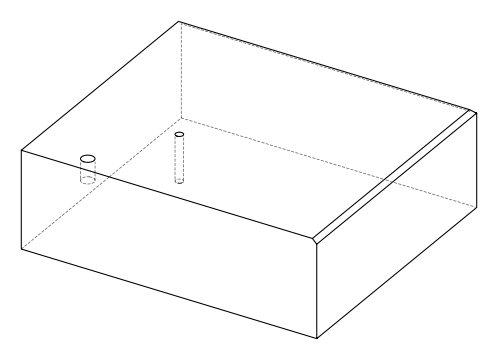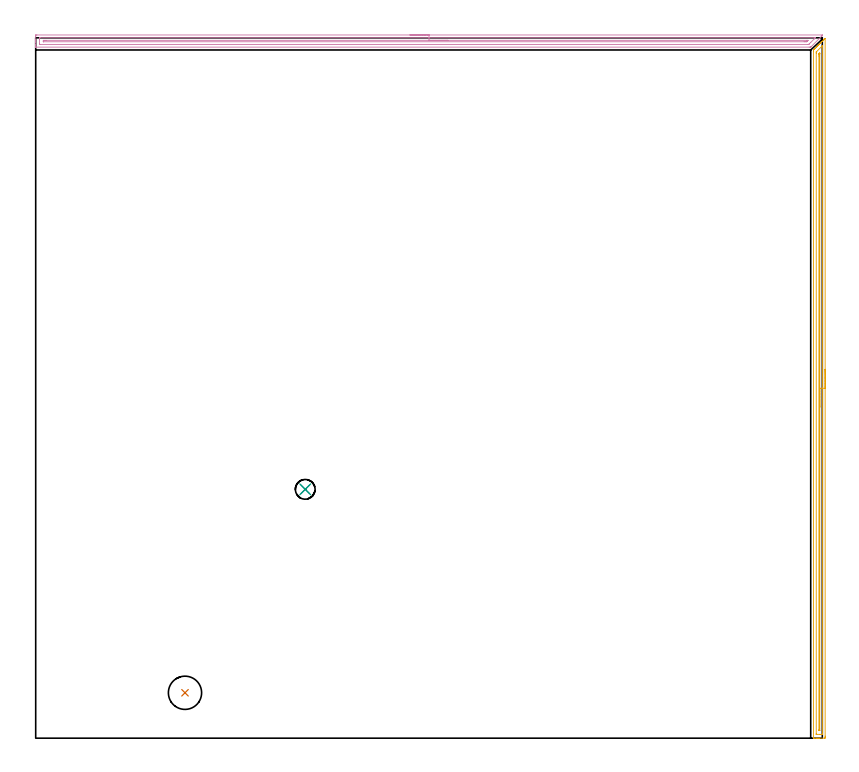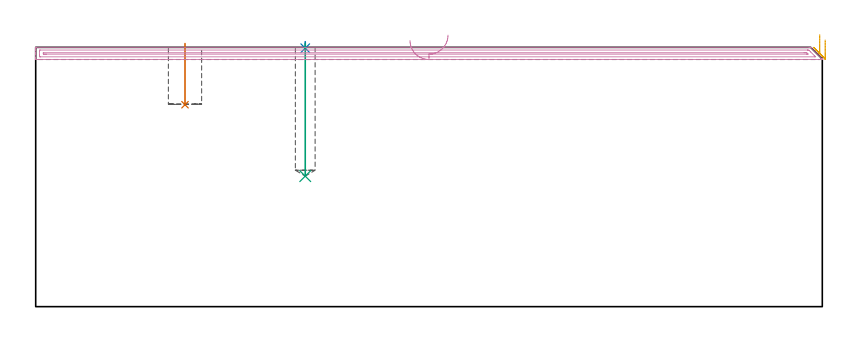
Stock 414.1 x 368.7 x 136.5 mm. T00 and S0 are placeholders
(PLAN: 5 operations, 3 tool changes, 19.4 min)
(1 INDEXABLE_INSERT_DRILL_BLIND_HOLE_FROM_SOLID | STEP1POCKET | NXT0302_006 | 0.13 min | 7201 mm3)
(2 SPOT_DRILL | STEP1POCKET_1 | NXT0321_9005460120000 | 0.03 min | 1 mm3)
(3 DRILL_BLIND_HOLE_INTO_CENTER | STEP1POCKET_1 | UGT0301_217 | 0.28 min | 5555 mm3)
(4 AREA_MILL | FG_CHAMFER_SURFACE | UGT0205_001 | 10.04 min | 8483 mm3)
(5 AREA_MILL_1 | FG_CHAMFER_SURFACE_1 | UGT0205_001 | 8.93 min | 6779 mm3)
(TOOL NXT0302_006 | Index. Insert Drill 17.5mm [880-D1750L25-05] | D17.5 PA176 FL88 Z2)
(TOOL NXT0321_9005460120000 | NC Spot Drill, 142deg, 12mm, Carbide, Uncoated | D12 PA142 FL30 Z2)
(TOOL UGT0301_217 | Twist Drill 10.4 mm | D10.4 PA118 FL82 Z2)
(TOOL UGT0205_001 | Chamfer Mill 20 x 3 x 45 deg. | D20 FL50 Z2)
(OP 1 INDEXABLE_INSERT_DRILL_BLIND_HOLE_FROM_SOLID)
G17 G21 G94 G90
T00 M6
G54
G17 G0 G90 X78.6 Y23.9 S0 M3
G43 Z146.5 H1
G94 G81 G98 Z106.3 F250. R138.5
G80
M5
M2
(OP 2 SPOT_DRILL)
G17 G21 G94 G90
T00 M6
G54
G17 G0 G90 X141.9 Y131. S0 M3
G43 Z146.5 H0
G94 G81 G98 Z136.052 F250. R139.5
G80
M5
M2
(OP 3 DRILL_BLIND_HOLE_INTO_CENTER)
G17 G21 G94 G90
T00 M6
G54
G17 G0 G90 X141.9 Y131. S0 M3
G43 Z146.5 H0
G94 G81 G98 Z68.7 F250. R138.5
G80
M5
M2
(OP 4 AREA_MILL)
G17 G21 G94 G90
T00 M6
G54
G17 G0 G90 X197.05 Y370.2 S1061 M3
G43 Z146.5 H0
Z140.1
G94 G1 X197.088 Z139.228 F250.
X197.202 Z138.363
X197.391 Z137.512
X197.653 Z136.68
X197.987 Z135.874
X198.39 Z135.1
X198.858 Z134.364
X199.39 Z133.672
X199.979 Z133.029
X200.622 Z132.44
X201.314 Z131.908
X202.05 Z131.44
X202.824 Z131.037
X203.63 Z130.703
X204.462 Z130.441
X205.313 Z130.252
X206.178 Z130.138
X207.05 Z130.1
X414.06
X414.1 Y370.198 Z130.098
X414.099 Y370.008 Z130.284
X414.09 Y369.899 Z130.393
X413.987 Y369.785 Z130.511
X413.946 Y369.745 Z130.553
X413.931 Y369.731 Z130.568
X408.116 Y363.916 Z136.384
X408.089 Y363.891 Z136.409
X407.995 Y363.805 Z136.491
X407.223 Y363.8 Z136.5
X0.175
X0.01 Y363.803 Z136.488
X0.007 Y363.835 Z136.456
X0. Y364.221 Z136.079
Y364.529 Z135.77
Y365.225 Z135.07
Y366.46 Z133.837
Y366.997 Z133.297
Y367.618 Z132.678
Y369.393 Z130.904
X0.002 Y369.663 Z130.634
X0.008 Y370.191 Z130.105
X0.087 Y370.194 Z130.103
X0.622 Y370.2 Z130.1
X207.05
Y368.786 Z131.514
X409.904
X410.513 Y368.775 Z131.525
X410.214 Y368.467 Z131.833
X409.904 Y368.153 Z132.147
X407.989 Y366.239 Z134.061
X407.223 Y365.472 Z134.828
X407.097 Y365.35 Z134.95
X406.963 Y365.225 Z135.075
X406.34 Y365.214 Z135.086
X406.329
X2.409
X2.01 Y365.225 Z135.075
X2.001 Y365.63 Z134.67
X2. Y367.888 Z132.412
X2.001 Y368.293 Z132.007
X2.01 Y368.775 Z131.525
X2.399 Y368.786 Z131.514
X2.409
X207.05
Y367.372 Z132.928
X405.955 Y367.371 Z132.929
X406.185
X406.329 Y367.369 Z132.931
X406.626 Y367.365 Z132.935
X406.461 Y367.172 Z133.128
X406.329 Y367.029 Z133.271
X406.315 Y367.014 Z133.286
X405.926 Y366.637 Z133.663
X405.804 Y366.634 Z133.666
X405.435 Y366.631 Z133.669
X404.916 Y366.629 Z133.671
X404.542 Y366.628 Z133.672
X4.196 Y366.629 Z133.671
X4.072 Y366.631 Z133.669
X4.027 Y366.633 Z133.667
X4.01 Y366.635 Z133.665
X4.008 Y366.675 Z133.625
X4.003 Y366.805 Z133.495
Y367. Z133.3
X4.006 Y367.189 Z133.111
X4.019 Y367.365 Z132.935
X4.196 Y367.367 Z132.933
X4.717 Y367.37 Z132.93
X5.09 Y367.371 Z132.929
X5.61 Y367.372 Z132.928
X207.05
X207.922 Z132.966
X208.786 Z133.08
X209.638 Z133.269
X210.47 Z133.531
X211.276 Z133.865
X212.05 Z134.268
X212.786 Z134.737
X213.478 Z135.268
X214.121 Z135.857
X214.71 Z136.501
X215.241 Z137.193
X215.71 Z137.928
X216.113 Z138.702
X216.447 Z139.508
X216.709 Z140.34
X216.898 Z141.192
X217.012 Z142.057
X217.05 Z142.928
G0 Z146.5
M5
M2
(OP 5 AREA_MILL_1)
G17 G21 G94 G90
T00 M6
G54
G17 G0 G90 X415.6 Y194.2 S1061 M3
G43 Z146.5 H0
Z140.4
G94 G1 Y194.162 Z139.528 F250.
Y194.048 Z138.663
Y193.859 Z137.812
Y193.597 Z136.98
Y193.263 Z136.174
Y192.86 Z135.4
Y192.392 Z134.664
Y191.86 Z133.972
Y191.271 Z133.329
Y190.628 Z132.739
Y189.936 Z132.208
Y189.2 Z131.74
Y188.426 Z131.337
Y187.62 Z131.003
Y186.788 Z130.741
Y185.936 Z130.552
Y185.072 Z130.438
Y184.2 Z130.4
Y1.091
X415.599 Y0.618 Z130.401
X415.596 Y0.202 Z130.402
X415.592 Y0.01 Z130.405
X415.186 Y0. Z130.81
X412.55 Z133.444
X412.008 Z133.989
X411.671 Z134.325
X411.129 Z134.867
X410.792 Z135.202
X409.816 Z136.183
X409.506 Y0.01 Z136.493
X409.5 Y0.171 Z136.5
Y361.528
X409.505 Y362.302 Z136.491
X409.622 Y362.422 Z136.375
X409.914 Y362.716 Z136.081
X410.068 Y362.869 Z135.93
X410.197 Y362.998 Z135.8
X410.353 Y363.156 Z135.642
X410.856 Y363.656 Z135.144
X411.11 Y363.911 Z134.888
X411.232 Y364.034 Z134.764
X411.573 Y364.373 Z134.427
X411.78 Y364.58 Z134.22
X412.003 Y364.804 Z133.995
X412.111 Y364.913 Z133.885
X412.55 Y365.35 Z133.449
X412.989 Y365.791 Z133.007
X413.195 Y365.995 Z132.804
X413.248 Y366.048 Z132.752
X413.868 Y366.67 Z132.128
X414.086 Y366.886 Z131.914
X414.747 Y367.549 Z131.25
X414.923 Y367.723 Z131.077
X414.982 Y367.782 Z131.018
X415.519 Y368.319 Z130.48
X415.58 Y368.378 Z130.419
X415.595 Y368.383 Z130.404
X415.6 Y368.378 Z130.399
Y184.2 Z130.4
X414.186 Z131.814
X414.185 Y2.529 Z131.815
X414.184 Y2.405 Z131.816
X414.179 Y2.029 Z131.821
X413.818 Y2.009 Z132.182
X413.429 Y2.003 Z132.571
X412.948 Y2. Z133.052
X412.55 Z133.45
X411.19 Z134.81
X410.994 Y2.001 Z135.006
X410.962 Y2.002 Z135.038
X410.929 Y2.006 Z135.071
X410.921 Y2.01 Z135.079
X410.918 Y2.015 Z135.082
X410.916 Y2.044 Z135.084
X410.914 Y2.281 Z135.086
Y2.405
Y360.635
X410.917 Y361.02 Z135.083
X410.92 Y361.212 Z135.08
X410.921 Y361.256 Z135.079
X410.942 Y361.281 Z135.058
X410.987 Y361.331 Z135.014
X411.179 Y361.529 Z134.821
X413.957 Y364.306 Z132.043
X414.087 Y364.432 Z131.913
X414.17 Y364.509 Z131.83
X414.179 Y364.514 Z131.821
X414.181 Y364.463 Z131.819
X414.185 Y364.334 Z131.815
X414.186 Y364.209 Z131.814
Y364.056
Y184.2
X412.772 Z133.228
X412.771 Y4.86 Z133.229
X412.77 Y4.191 Z133.23
X412.768 Y4.079 Z133.232
X412.765 Y4.025 Z133.235
X412.76 Y4.009 Z133.24
X412.734 Y4.005 Z133.266
X412.55 Y4.004 Z133.45
X412.362 Y4.008 Z133.638
X412.341 Y4.01 Z133.659
X412.335 Y4.02 Z133.665
X412.332 Y4.057 Z133.668
X412.33 Y4.116 Z133.67
X412.329 Y4.191 Z133.671
X412.328 Y4.417 Z133.672
X412.329 Y359.074 Z133.671
X412.33 Y359.742 Z133.67
X412.331 Y359.964 Z133.669
X412.335 Y360.191 Z133.665
X412.343 Y360.232 Z133.657
X412.362 Y360.255 Z133.638
X412.411 Y360.309 Z133.589
X412.55 Y360.451 Z133.45
X412.642 Y360.542 Z133.358
X412.736 Y360.635 Z133.264
X412.751 Y360.645 Z133.249
X412.765 Y360.653 Z133.235
X412.766 Y360.635 Z133.234
X412.77 Y360.49 Z133.23
X412.771 Y360.41 Z133.229
X412.772 Y359.742 Z133.228
Y184.2
Y183.328 Z133.266
Y182.463 Z133.38
Y181.612 Z133.569
Y180.78 Z133.831
Y179.974 Z134.165
Y179.2 Z134.568
Y178.464 Z135.037
Y177.772 Z135.568
Y177.129 Z136.157
Y176.54 Z136.801
Y176.008 Z137.493
Y175.54 Z138.228
Y175.137 Z139.002
Y174.803 Z139.808
Y174.541 Z140.64
Y174.352 Z141.492
Y174.238 Z142.357
Y174.2 Z143.228
G0 Z146.5
M5
M2
